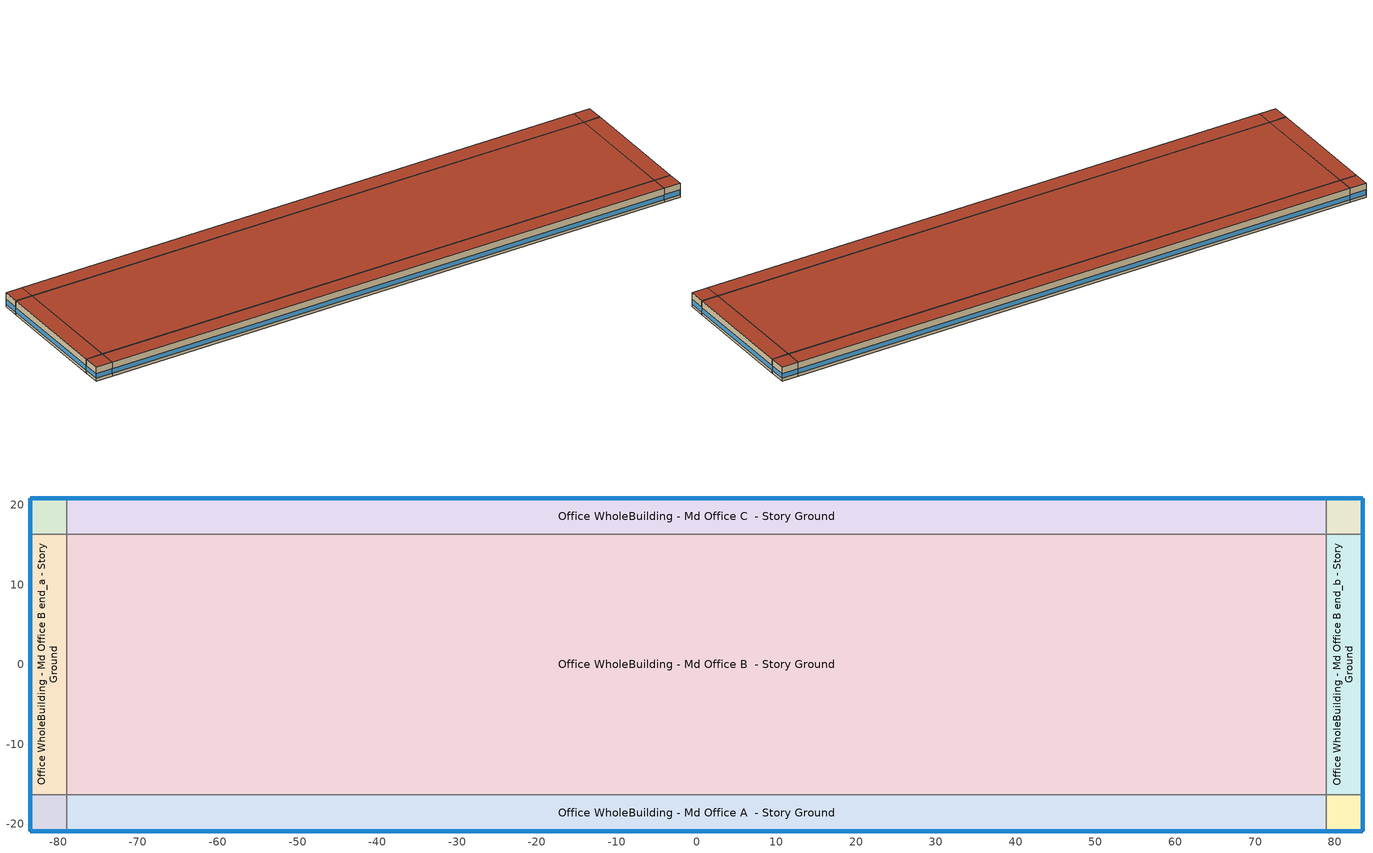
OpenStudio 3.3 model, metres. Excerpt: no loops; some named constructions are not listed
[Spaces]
Office WholeBuilding - Md Office A end_a - Story Ground
 floor ground (Typical Insulated Carpeted 6in Slab Floor): -83.47,-20.87 -83.47,-16.3 -78.9,-16.3 -78.9,-20.87 z0
 wall outside (Typical Insulated Exterior Mass Wall R-8.13 1): -83.47,-16.3 -83.47,-20.87 -78.9,-20.87 z0:3.96
 wall to Office WholeBuilding - Md Office B end_a - Story Ground: -78.9,-16.3 -83.47,-16.3 z0:3.96
 wall to Office WholeBuilding - Md Office A  - Story Ground: -78.9,-20.87 -78.9,-16.3 z0:3.96
 window (U 0.62 SHGC 0.25 Dbl Ref-C-H Clr 6mm/6mm Air): -83.47,-16.32 -83.47,-20.84 / -83.45,-20.87 -78.93,-20.87 z0.76:2.08
 roof outside (Typical IEAD Roof - Highly Reflective R-20.83 1): -78.9,-20.87 -78.9,-16.3 -83.47,-16.3 -83.47,-20.87 z3.96
Office WholeBuilding - Md Office B end_a - Story Ground
 floor ground (Typical Insulated Carpeted 6in Slab Floor): -83.47,-16.3 -83.47,16.3 -78.9,16.3 -78.9,-16.3 z0
 wall outside (Typical Insulated Exterior Mass Wall R-8.13 1): -83.47,16.3 -83.47,-16.3 z0:3.96
 wall to Office WholeBuilding - Md Office C end_a - Story Ground: -78.9,16.3 -83.47,16.3 z0:3.96
 wall to Office WholeBuilding - Md Office B  - Story Ground: -78.9,-16.3 -78.9,16.3 z0:3.96
 window (U 0.62 SHGC 0.25 Dbl Ref-C-H Clr 6mm/6mm Air): -83.47,16.27 -83.47,-16.27 z0.76:2.07
 roof outside (Typical IEAD Roof - Highly Reflective R-20.83 1): -78.9,-16.3 -78.9,16.3 -83.47,16.3 -83.47,-16.3 z3.96
Office WholeBuilding - Md Office C end_a - Story Ground
 floor ground (Typical Insulated Carpeted 6in Slab Floor): -83.47,16.3 -83.47,20.87 -78.9,20.87 -78.9,16.3 z0
 wall outside (Typical Insulated Exterior Mass Wall R-8.13 1): -78.9,20.87 -83.47,20.87 -83.47,16.3 z0:3.96
 wall to Office WholeBuilding - Md Office C  - Story Ground: -78.9,16.3 -78.9,20.87 z0:3.96
 window (U 0.62 SHGC 0.25 Dbl Ref-C-H Clr 6mm/6mm Air): -83.47,20.84 -83.47,16.32 / -78.93,20.87 -83.45,20.87 z0.76:2.08
 roof outside (Typical IEAD Roof - Highly Reflective R-20.83 1): -78.9,16.3 -78.9,20.87 -83.47,20.87 -83.47,16.3 z3.96
Office WholeBuilding - Md Office A  - Story Ground
 floor ground (Typical Insulated Carpeted 6in Slab Floor): -78.9,-20.87 -78.9,-16.3 78.9,-16.3 78.9,-20.87 z0
 wall outside (Typical Insulated Exterior Mass Wall R-8.13 1): -78.9,-20.87 78.9,-20.87 z0:3.96
 wall to Office WholeBuilding - Md Office B  - Story Ground: 78.9,-16.3 -78.9,-16.3 z0:3.96
 wall to Office WholeBuilding - Md Office A end_b - Story Ground: 78.9,-20.87 78.9,-16.3 z0:3.96
 window (U 0.62 SHGC 0.25 Dbl Ref-C-H Clr 6mm/6mm Air): -78.88,-20.87 78.88,-20.87 z0.76:2.07
 roof outside (Typical IEAD Roof - Highly Reflective R-20.83 1): 78.9,-20.87 78.9,-16.3 -78.9,-16.3 -78.9,-20.87 z3.96
Office WholeBuilding - Md Office B  - Story Ground
 floor ground (Typical Insulated Carpeted 6in Slab Floor): -78.9,-16.3 -78.9,16.3 78.9,16.3 78.9,-16.3 z0
 wall to Office WholeBuilding - Md Office C  - Story Ground: 78.9,16.3 -78.9,16.3 z0:3.96
 wall to Office WholeBuilding - Md Office B end_b - Story Ground: 78.9,-16.3 78.9,16.3 z0:3.96
 roof outside (Typical IEAD Roof - Highly Reflective R-20.83 1): 78.9,-16.3 78.9,16.3 -78.9,16.3 -78.9,-16.3 z3.96
Office WholeBuilding - Md Office C  - Story Ground
 floor ground (Typical Insulated Carpeted 6in Slab Floor): -78.9,16.3 -78.9,20.87 78.9,20.87 78.9,16.3 z0
 wall outside (Typical Insulated Exterior Mass Wall R-8.13 1): 78.9,20.87 -78.9,20.87 z0:3.96
 wall to Office WholeBuilding - Md Office C end_b - Story Ground: 78.9,16.3 78.9,20.87 z0:3.96
 window (U 0.62 SHGC 0.25 Dbl Ref-C-H Clr 6mm/6mm Air): 78.88,20.87 -78.88,20.87 z0.76:2.07
 roof outside (Typical IEAD Roof - Highly Reflective R-20.83 1): 78.9,16.3 78.9,20.87 -78.9,20.87 -78.9,16.3 z3.96
Office WholeBuilding - Md Office A end_b - Story Ground
 floor ground (Typical Insulated Carpeted 6in Slab Floor): 78.9,-20.87 78.9,-16.3 83.47,-16.3 83.47,-20.87 z0
 wall outside (Typical Insulated Exterior Mass Wall R-8.13 1): 78.9,-20.87 83.47,-20.87 83.47,-16.3 z0:3.96
 wall to Office WholeBuilding - Md Office B end_b - Story Ground: 83.47,-16.3 78.9,-16.3 z0:3.96
 window (U 0.62 SHGC 0.25 Dbl Ref-C-H Clr 6mm/6mm Air): 83.47,-20.84 83.47,-16.32 / 78.93,-20.87 83.45,-20.87 z0.76:2.08
 roof outside (Typical IEAD Roof - Highly Reflective R-20.83 1): 83.47,-20.87 83.47,-16.3 78.9,-16.3 78.9,-20.87 z3.96
Office WholeBuilding - Md Office B end_b - Story Ground
 floor ground (Typical Insulated Carpeted 6in Slab Floor): 78.9,-16.3 78.9,16.3 83.47,16.3 83.47,-16.3 z0
 wall outside (Typical Insulated Exterior Mass Wall R-8.13 1): 83.47,-16.3 83.47,16.3 z0:3.96
 wall to Office WholeBuilding - Md Office C end_b - Story Ground: 83.47,16.3 78.9,16.3 z0:3.96
 window (U 0.62 SHGC 0.25 Dbl Ref-C-H Clr 6mm/6mm Air): 83.47,-16.27 83.47,16.27 z0.76:2.07
 roof outside (Typical IEAD Roof - Highly Reflective R-20.83 1): 83.47,-16.3 83.47,16.3 78.9,16.3 78.9,-16.3 z3.96
Office WholeBuilding - Md Office C end_b - Story Ground
 floor ground (Typical Insulated Carpeted 6in Slab Floor): 78.9,16.3 78.9,20.87 83.47,20.87 83.47,16.3 z0
 wall outside (Typical Insulated Exterior Mass Wall R-8.13 1): 83.47,16.3 83.47,20.87 78.9,20.87 z0:3.96
 window (U 0.62 SHGC 0.25 Dbl Ref-C-H Clr 6mm/6mm Air): 83.45,20.87 78.93,20.87 / 83.47,16.32 83.47,20.84 z0.76:2.08
 roof outside (Typical IEAD Roof - Highly Reflective R-20.83 1): 83.47,16.3 83.47,20.87 78.9,20.87 78.9,16.3 z3.96
[SizingPeriod:DesignDay] Daily Dry-Bulb Temperature Range {deltaC}=10.5; Barometric Pressure {Pa}=98934; Wind Speed {m/s}=5.2; Wind Direction {deg}=230; Sky Clearness=0; Rain Indicator=No; Snow Indicator=No; Day of Month=21; Month=7; Day Type=SummerDesignDay; Daylight Saving Time Indicator=No; Dry-Bulb Temperature Range Modifier Type=DefaultMultipliers; Solar Model Indicator=ASHRAETau; ASHRAE Clear Sky Optical Depth for Beam Irradiance=0.455; ASHRAE Clear Sky Optical Depth for Diffuse Irradiance=2.05
Name | Maximum Dry-Bulb Temperature {C} | Humidity Condition Type | Wetbulb or DewPoint at Maximum Dry-Bulb {C} | Enthalpy at Maximum Dry-Bulb {J/kg}
Chicago Ohare Intl Ap Ann Clg .4% Condns WB=>MDB | 31.2 | Wetbulb | 25.5
Chicago Ohare Intl Ap Ann Clg .4% Condns DP=>MDB | 28.9 | Dewpoint | 23.8
Chicago Ohare Intl Ap Ann Clg .4% Condns Enth=>MDB | 31.4 | Enthalpy |  | 79200
[Coil:Cooling:DX:VariableSpeed:SpeedData] Reference Unit Gross Rated Sensible Heat Ratio=0.70984
Name | Reference Unit Gross Rated Total Cooling Capacity {W} | Reference Unit Gross Rated Cooling COP {W/W} | Reference Unit Rated Air Flow Rate {m3/s} | Total Cooling Capacity Function of Temperature Curve | Total Cooling Capacity Function of Air Flow Fraction Curve | Energy Input Ratio Function of Temperature Curve | Energy Input Ratio Function of Air Flow Fraction Curve
Coil Cooling DX Variable Speed Speed Data 24 | 36053.02 | 3.8359 | 1.651816 | Zone Office WholeBuilding - Md Office B end_b - Story Ground PSZ-AC CoolingCoil_CapFT | Zone Office WholeBuilding - Md Office B end_b - Story Ground PSZ-AC CoolingCoil_CapFF | Zone Office WholeBuilding - Md Office B end_b - Story Ground PSZ-AC CoolingCoil_EIRFT_2 | Zone Office WholeBuilding - Md Office B end_b - Story Ground PSZ-AC CoolingCoil_CapEIRFF
Coil Cooling DX Variable Speed Speed Data 25 | 9013.255 | 7.997641 | 0.412954 | Zone Office WholeBuilding - Md Office C  - Story Ground PSZ-AC CoolingCoil_CapFT | Zone Office WholeBuilding - Md Office C  - Story Ground PSZ-AC CoolingCoil_CapFF | Zone Office WholeBuilding - Md Office C  - Story Ground PSZ-AC CoolingCoil_EIRFT_2 | Zone Office WholeBuilding - Md Office C  - Story Ground PSZ-AC CoolingCoil_CapEIRFF
Coil Cooling DX Variable Speed Speed Data 26 | 18026.51 | 8.276744 | 0.825908 | Zone Office WholeBuilding - Md Office C  - Story Ground PSZ-AC CoolingCoil_CapFT | Zone Office WholeBuilding - Md Office C  - Story Ground PSZ-AC CoolingCoil_CapFF | Zone Office WholeBuilding - Md Office C  - Story Ground PSZ-AC CoolingCoil_EIRFT_2 | Zone Office WholeBuilding - Md Office C  - Story Ground PSZ-AC CoolingCoil_CapEIRFF
Coil Cooling DX Variable Speed Speed Data 27 | 27039.77 | 4.368646 | 1.238862 | Zone Office WholeBuilding - Md Office C  - Story Ground PSZ-AC CoolingCoil_CapFT | Zone Office WholeBuilding - Md Office C  - Story Ground PSZ-AC CoolingCoil_CapFF | Zone Office WholeBuilding - Md Office C  - Story Ground PSZ-AC CoolingCoil_EIRFT_2 | Zone Office WholeBuilding - Md Office C  - Story Ground PSZ-AC CoolingCoil_CapEIRFF
Coil Cooling DX Variable Speed Speed Data 28 | 36053.02 | 3.8359 | 1.651816 | Zone Office WholeBuilding - Md Office C  - Story Ground PSZ-AC CoolingCoil_CapFT | Zone Office WholeBuilding - Md Office C  - Story Ground PSZ-AC CoolingCoil_CapFF | Zone Office WholeBuilding - Md Office C  - Story Ground PSZ-AC CoolingCoil_EIRFT_2 | Zone Office WholeBuilding - Md Office C  - Story Ground PSZ-AC CoolingCoil_CapEIRFF
Coil Cooling DX Variable Speed Speed Data 29 | 9013.255 | 7.997641 | 0.412954 | Zone Office WholeBuilding - Md Office C end_a - Story Ground PSZ-AC CoolingCoil_CapFT | Zone Office WholeBuilding - Md Office C end_a - Story Ground PSZ-AC CoolingCoil_CapFF | Zone Office WholeBuilding - Md Office C end_a - Story Ground PSZ-AC CoolingCoil_EIRFT_2 | Zone Office WholeBuilding - Md Office C end_a - Story Ground PSZ-AC CoolingCoil_CapEIRFF
Coil Cooling DX Variable Speed Speed Data 30 | 18026.51 | 8.276744 | 0.825908 | Zone Office WholeBuilding - Md Office C end_a - Story Ground PSZ-AC CoolingCoil_CapFT | Zone Office WholeBuilding - Md Office C end_a - Story Ground PSZ-AC CoolingCoil_CapFF | Zone Office WholeBuilding - Md Office C end_a - Story Ground PSZ-AC CoolingCoil_EIRFT_2 | Zone Office WholeBuilding - Md Office C end_a - Story Ground PSZ-AC CoolingCoil_CapEIRFF
Coil Cooling DX Variable Speed Speed Data 31 | 27039.77 | 4.368646 | 1.238862 | Zone Office WholeBuilding - Md Office C end_a - Story Ground PSZ-AC CoolingCoil_CapFT | Zone Office WholeBuilding - Md Office C end_a - Story Ground PSZ-AC CoolingCoil_CapFF | Zone Office WholeBuilding - Md Office C end_a - Story Ground PSZ-AC CoolingCoil_EIRFT_2 | Zone Office WholeBuilding - Md Office C end_a - Story Ground PSZ-AC CoolingCoil_CapEIRFF
Coil Cooling DX Variable Speed Speed Data 32 | 36053.02 | 3.8359 | 1.651816 | Zone Office WholeBuilding - Md Office C end_a - Story Ground PSZ-AC CoolingCoil_CapFT | Zone Office WholeBuilding - Md Office C end_a - Story Ground PSZ-AC CoolingCoil_CapFF | Zone Office WholeBuilding - Md Office C end_a - Story Ground PSZ-AC CoolingCoil_EIRFT_2 | Zone Office WholeBuilding - Md Office C end_a - Story Ground PSZ-AC CoolingCoil_CapEIRFF
Coil Cooling DX Variable Speed Speed Data 33 | 9013.255 | 7.997641 | 0.412954 | Zone Office WholeBuilding - Md Office C end_b - Story Ground PSZ-AC CoolingCoil_CapFT | Zone Office WholeBuilding - Md Office C end_b - Story Ground PSZ-AC CoolingCoil_CapFF | Zone Office WholeBuilding - Md Office C end_b - Story Ground PSZ-AC CoolingCoil_EIRFT_2 | Zone Office WholeBuilding - Md Office C end_b - Story Ground PSZ-AC CoolingCoil_CapEIRFF
Coil Cooling DX Variable Speed Speed Data 34 | 18026.51 | 8.276744 | 0.825908 | Zone Office WholeBuilding - Md Office C end_b - Story Ground PSZ-AC CoolingCoil_CapFT | Zone Office WholeBuilding - Md Office C end_b - Story Ground PSZ-AC CoolingCoil_CapFF | Zone Office WholeBuilding - Md Office C end_b - Story Ground PSZ-AC CoolingCoil_EIRFT_2 | Zone Office WholeBuilding - Md Office C end_b - Story Ground PSZ-AC CoolingCoil_CapEIRFF
Coil Cooling DX Variable Speed Speed Data 35 | 27039.77 | 4.368646 | 1.238862 | Zone Office WholeBuilding - Md Office C end_b - Story Ground PSZ-AC CoolingCoil_CapFT | Zone Office WholeBuilding - Md Office C end_b - Story Ground PSZ-AC CoolingCoil_CapFF | Zone Office WholeBuilding - Md Office C end_b - Story Ground PSZ-AC CoolingCoil_EIRFT_2 | Zone Office WholeBuilding - Md Office C end_b - Story Ground PSZ-AC CoolingCoil_CapEIRFF
Coil Cooling DX Variable Speed Speed Data 36 | 36053.02 | 3.8359 | 1.651816 | Zone Office WholeBuilding - Md Office C end_b - Story Ground PSZ-AC CoolingCoil_CapFT | Zone Office WholeBuilding - Md Office C end_b - Story Ground PSZ-AC CoolingCoil_CapFF | Zone Office WholeBuilding - Md Office C end_b - Story Ground PSZ-AC CoolingCoil_EIRFT_2 | Zone Office WholeBuilding - Md Office C end_b - Story Ground PSZ-AC CoolingCoil_CapEIRFF
[Schedule:Day]
Clothing Schedule Summer Clothes: 24, 0, 0.5
OfficeMedium BLDG_OCC_SCH Sat Day: Yes, 5, 0, 0, 5, 10, 0.00833333, 5, 20, 0.0166667, 5, 30, 0.025, 5, 40, 0.0333333, 5, 50, 0.0416667, 6, 0, 0.05, 6, 10, 0.0583333, 6, 20, 0.0666667, 6, 30, 0.075, 6, 40, 0.0833333, 6, 50, 0.0916667, 7, 0, 0.1, 7, 10, 0.116667, 7, 20, 0.133333, 7, 30, 0.15, 7, 40, 0.166667, 7, 50, 0.183333, 8, 0, 0.2, 8, 10, 0.216667, 8, 20, 0.233333, 8, 30, 0.25, 8, 39, 0.266667, 8, 49, 0.283333, 8, 59, 0.3, 9, 0, 0.3, 10, 0, 0.3, 10, 9, 0.291667, 10, 19, 0.283333, 10, 29, 0.275, 10, 39, 0.266667, 10, 49, 0.258333, 10, 59, 0.25, 11, 9, 0.241667, 11, 19, 0.233333, 11, 29, 0.225, 11, 39, 0.216667, 11, 49, 0.208333, 11, 59, 0.2, 12, 9, 0.191667, 12, 19, 0.183333, 12, 29, 0.175, 12, 39, 0.166667, 12, 49, 0.158333, 12, 59, 0.15, 13, 9, 0.141667, 13, 19, 0.133333, 13, 29, 0.125, 13, 39, 0.116667, 13, 49, 0.108333, 13, 59, 0.1, 14, 0, 0.1, 16, 0, 0.1, 16, 10, 0.0958333, 16, 20, 0.0916667, 16, 30, 0.0875, 16, 40, 0.0833333, 16, 50, 0.0791667, 17, 0, 0.075, 17, 10, 0.0708333, 17, 20, 0.0666667, 17, 30, 0.0625, 17, 40, 0.0583333, 17, 50, 0.0541667, 18, 0, 0.05, 18, 10, 0.0458333, 18, 20, 0.0416667, 18, 30, 0.0375, 18, 40, 0.0333333, 18, 50, 0.0291667, 19, 0, 0.025, 19, 10, 0.0208333, 19, 20, 0.0166667, 19, 30, 0.0125, 19, 40, 0.00833333, 19, 50, 0.00416667, 20, 0, 0, 24, 0, 0
OfficeMedium BLDG_OCC_SCH Wkdy Day: Yes, 0, 5, 0.0238095, 0, 15, 0.0214286, 0, 25, 0.0190476, 0, 35, 0.0166667, 0, 45, 0.0142857, 0, 55, 0.0119048, 1, 5, 0.00952381, 1, 15, 0.00714286, 1, 25, 0.0047619, 1, 35, 0.00238095, 1, 45, 0, 6, 15, 0, 6, 25, 0.0166667, 6, 35, 0.0333333, 6, 45, 0.05, 6, 55, 0.0666667, 7, 5, 0.0833333, 7, 15, 0.1, 7, 25, 0.116667, 7, 35, 0.133333, 7, 45, 0.15, 7, 55, 0.166667, 8, 5, 0.183333, 8, 15, 0.2, 8, 24, 0.325, 8, 34, 0.45, 8, 44, 0.575, 8, 54, 0.7, 9, 4, 0.825, 9, 14, 0.95, 9, 15, 0.95, 11, 30, 0.95, 11, 39, 0.875, 11, 49, 0.8, 11, 59, 0.725, 12, 9, 0.65, 12, 19, 0.575, 12, 29, 0.5, 12, 30, 0.5, 12, 39, 0.575, 12, 49, 0.65, 12, 59, 0.725, 13, 9, 0.8, 13, 19, 0.875, 13, 29, 0.95, 13, 30, 0.95, 15, 45, 0.95, 15, 54, 0.841667, 16, 4, 0.733333, 16, 15, 0.625, 16, 25, 0.516667, 16, 35, 0.408333, 16, 45, 0.3, 16, 55, 0.266667, 17, 5, 0.233333, 17, 15, 0.2, 17, 25, 0.166667, 17, 35, 0.133333, 17, 45, 0.1, 20, 15, 0.1, 20, 25, 0.0958333, 20, 35, 0.0916667, 20, 45, 0.0875, 20, 55, 0.0833333, 21, 5, 0.0791667, 21, 15, 0.075, 21, 25, 0.0708333, 21, 35, 0.0666667, 21, 45, 0.0625, 21, 55, 0.0583333, 22, 5, 0.0541667, 22, 15, 0.05, 22, 25, 0.047619, 22, 35, 0.0452381, 22, 45, 0.0428571, 22, 55, 0.0404762, 23, 5, 0.0380952, 23, 15, 0.0357143, 23, 25, 0.0333333, 23, 35, 0.0309524, 23, 45, 0.0285714, 23, 55, 0.0261905, 24, 0, 0.0238095
Office BLDG_LIGHT_EndUseData Sat Day: Yes, 9, 10, 0, 9, 19, 0.0656143, 9, 20, 0.0500241, 9, 30, 0.0682046, 9, 39, 0.0717885, 9, 49, 0.0753725, 9, 59, 0.0789565, 10, 9, 0.0825405, 10, 19, 0.0861245, 10, 29, 0.0897084, 10, 30, 0.0897084, 10, 39, 0.0495003, 10, 49, 0.0494349, 10, 59, 0.0493694, 11, 9, 0.0493039, 11, 19, 0.0492385, 11, 29, 0.049173, 11, 39, 0.0491075, 11, 49, 0.049042, 11, 59, 0.0489766, 12, 9, 0.0489111, 12, 19, 0.0488456, 12, 29, 0.0487802, 12, 30, 0.0897084, 12, 39, 0.0487147, 12, 49, 0.0486492, 12, 59, 0.0485837, 13, 9, 0.0485183, 13, 19, 0.0484528, 13, 29, 0.0483873, 13, 30, 0.0844805, 13, 39, 0.0483219, 13, 49, 0.0482564, 13, 59, 0.0481909, 14, 9, 0.0481255, 14, 19, 0.04806, 14, 29, 0.0479945, 14, 30, 0.0704679, 14, 39, 0.047929, 14, 49, 0.0478636, 14, 59, 0.0477981, 15, 9, 0.0477326, 15, 19, 0.0476672, 15, 29, 0.0476017, 15, 30, 0.0680305, 15, 39, 0.0475362, 15, 49, 0.0474707, 15, 59, 0.0474053, 16, 9, 0.0473398, 16, 19, 0.0472743, 16, 29, 0.0472089, 16, 30, 0.0678999, 16, 39, 0.0471434, 16, 40, 0.0672118, 16, 49, 0.0470779, 16, 50, 0.0665236, 16, 59, 0.0470124, 17, 0, 0.0658355, 17, 9, 0.046947, 17, 10, 0.0651473, 17, 19, 0.0468815, 17, 20, 0.0644592, 17, 29, 0.046816, 17, 30, 0.063771, 17, 39, 0.0467506, 17, 40, 0.0639224, 17, 49, 0.0466851, 17, 50, 0.0640737, 17, 59, 0.0466196, 18, 0, 0.064225, 18, 9, 0.0465542, 18, 10, 0.0643763, 18, 19, 0.0464887, 18, 20, 0.0645277, 18, 29, 0.0464232, 18, 30, 0.064679, 18, 39, 0.0463577, 18, 40, 0.0645418, 18, 49, 0.0462923, 18, 50, 0.0644046, 18, 59, 0.0462268, 19, 0, 0.0642674, 19, 9, 0.0461613, 19, 10, 0.0641302, 19, 19, 0.0460959, 19, 20, 0.063993, 19, 30, 0.0638558, 19, 40, 0.0638407, 19, 50, 0.0638256, 20, 0, 0.0638105, 20, 10, 0.0637954, 20, 20, 0.0637803, 20, 30, 0.0456376, 20, 40, 0.0455721, 20, 50, 0.0455066, 21, 0, 0.0454411, 21, 10, 0.0453757, 21, 20, 0.0453102, 21, 30, 0.0452447, 21, 40, 0.0451793, 21, 50, 0.0451138, 22, 0, 0.0450483, 22, 10, 0.0449829, 22, 20, 0.0449174, 22, 30, 0.0448519, 22, 40, 0.0447864, 22, 50, 0.044721, 23, 0, 0.0446555, 23, 10, 0.04459, 23, 20, 0.0445246, 23, 30, 0.0444591, 23, 40, 0.0443936, 23, 50, 0.0443281, 24, 0, 0.0442627
Office BLDG_LIGHT_EndUseData Sun Day: Yes, 8, 30, 0, 8, 39, 0.0423991, 8, 49, 0.0425191, 8, 59, 0.0426392, 9, 9, 0.0427592, 9, 19, 0.0428792, 9, 30, 0.0429993, 9, 39, 0.0434572, 9, 49, 0.0439151, 9, 59, 0.044373, 10, 9, 0.0448309, 10, 19, 0.0452888, 10, 30, 0.0457468, 10, 39, 0.0487933, 10, 49, 0.0518399, 10, 59, 0.0548864, 11, 9, 0.057933, 11, 19, 0.0609796, 11, 29, 0.0640261, 11, 30, 0.0640261, 11, 39, 0.0639004, 11, 49, 0.0637747, 11, 59, 0.063649, 12, 9, 0.0635233, 12, 19, 0.0633976, 12, 30, 0.0632719, 12, 39, 0.0632743, 12, 49, 0.0632767, 12, 59, 0.063279, 13, 9, 0.0632814, 13, 19, 0.0632838, 13, 30, 0.0632862, 13, 39, 0.0633949, 13, 49, 0.0635037, 13, 59, 0.0636125, 14, 9, 0.0637212, 14, 19, 0.06383, 14, 30, 0.0639388, 14, 39, 0.0635075, 14, 49, 0.0630763, 14, 59, 0.062645, 15, 9, 0.0622138, 15, 19, 0.0617826, 15, 30, 0.0613513, 15, 39, 0.0617463, 15, 49, 0.0621414, 15, 59, 0.0625364, 16, 9, 0.0629314, 16, 19, 0.0633264, 16, 30, 0.0637214, 16, 40, 0.0618824, 16, 50, 0.0600434, 17, 0, 0.0582044, 17, 10, 0.0563654, 17, 20, 0.0545263, 17, 30, 0.0526873, 17, 40, 0.0534511, 17, 50, 0.0542149, 18, 0, 0.0549787, 18, 10, 0.0557425, 18, 20, 0.0565063, 18, 30, 0.0572701, 18, 40, 0.0582832, 18, 50, 0.0592963, 19, 0, 0.0603094, 19, 10, 0.0613225, 19, 20, 0.0623356, 19, 30, 0.0633487, 19, 40, 0.0634071, 19, 50, 0.0634654, 20, 0, 0.0635237, 20, 10, 0.063582, 20, 20, 0.0636404, 20, 30, 0.0636987, 20, 40, 0.0637224, 20, 50, 0.063746, 21, 0, 0.0637697, 21, 10, 0.0637934, 21, 20, 0.063817, 21, 30, 0.0638407, 21, 40, 0.063842, 21, 50, 0.0638432, 22, 0, 0.0638445, 22, 10, 0.0638457, 22, 20, 0.063847, 22, 30, 0.0638483, 22, 40, 0.0606491, 22, 50, 0.0574499, 23, 0, 0.0542507, 23, 10, 0.0510515, 23, 20, 0.0478523, 23, 30, 0.0446531, 24, 0, 0
Office BLDG_EQUIP_EndUseData Sat Day: Yes, 9, 5, 0, 9, 9, 0.465867, 9, 10, 0.601845, 9, 19, 0.458783, 9, 20, 0.601886, 9, 30, 0.4517, 9, 39, 0.449933, 9, 49, 0.448167, 9, 59, 0.4464, 10, 9, 0.444633, 10, 19, 0.442867, 10, 30, 0.4411, 10, 39, 0.602212, 10, 49, 0.602253, 10, 59, 0.602294, 11, 9, 0.602335, 11, 19, 0.602376, 11, 29, 0.602416, 11, 30, 0.4497, 11, 39, 0.602457, 11, 49, 0.602498, 11, 59, 0.602539, 12, 9, 0.60258, 12, 19, 0.60262, 12, 29, 0.602661, 12, 30, 0.4629, 12, 39, 0.602702, 12, 49, 0.602743, 12, 59, 0.602784, 13, 9, 0.602824, 13, 19, 0.602865, 13, 29, 0.602906, 13, 30, 0.4735, 13, 39, 0.602947, 13, 49, 0.602988, 13, 59, 0.603029, 14, 9, 0.603069, 14, 19, 0.60311, 14, 29, 0.603151, 14, 30, 0.4944, 14, 39, 0.603192, 14, 49, 0.603233, 14, 59, 0.603273, 15, 9, 0.603314, 15, 19, 0.603355, 15, 29, 0.603396, 15, 30, 0.4948, 15, 39, 0.603437, 15, 49, 0.603478, 15, 59, 0.603518, 16, 9, 0.603559, 16, 19, 0.6036, 16, 29, 0.603641, 16, 30, 0.4918, 24, 0, 0
Office BLDG_EQUIP_EndUseData Sun Day: Yes, 24, 0, 0.5757
OfficeMedium INFIL_SCH_PNNL SmrDsn|Wkdy Day: 6, 0, 1, 22, 0, 0.25, 24, 0, 1
OfficeMedium INFIL_SCH_PNNL WntrDsn|Sat Day: 6, 0, 1, 18, 0, 0.25, 24, 0, 1
Office HtgSetp_Enduse Sat Day: Yes, 0, 10, 17.4993, 0, 20, 17.4986, 0, 30, 17.4, 0, 40, 17.4973, 0, 49, 17.4966, 0, 59, 17.4959, 1, 9, 17.4952, 1, 19, 17.4946, 1, 30, 17.4939, 1, 40, 17.4932, 1, 50, 17.4925, 2, 0, 17.4918, 2, 9, 17.4912, 2, 19, 17.4905, 2, 29, 17.4898, 2, 39, 17.4891, 2, 49, 17.4884, 2, 59, 17.4878, 3, 9, 17.4871, 3, 19, 17.4864, 3, 29, 17.4857, 3, 30, 17.4, 3, 39, 17.485, 3, 49, 17.4844, 3, 59, 17.4837, 4, 9, 17.483, 4, 19, 17.4823, 4, 29, 17.4816, 4, 30, 17.6, 4, 39, 17.481, 4, 40, 17.65, 4, 49, 17.4803, 4, 50, 17.7, 5, 0, 17.4796, 5, 10, 17.4789, 5, 20, 17.4782, 5, 30, 17.4776, 5, 40, 17.4769, 5, 50, 17.4762, 6, 0, 17.4755, 6, 10, 17.4748, 6, 20, 17.4741, 6, 30, 17.4735, 6, 40, 17.4728, 6, 50, 17.4721, 7, 0, 17.4714, 7, 10, 17.4707, 7, 20, 17.4701, 7, 30, 17.4694, 7, 40, 17.4687, 7, 50, 17.468, 8, 0, 17.4673, 8, 9, 18.8333, 8, 10, 17.4667, 8, 19, 18.8667, 8, 20, 17.466, 8, 29, 18.9, 8, 30, 17.4653, 8, 39, 18.9167, 8, 40, 17.4646, 8, 49, 18.9333, 8, 50, 17.4639, 8, 59, 18.95, 9, 0, 17.4633, 9, 9, 18.9667, 9, 10, 17.4626, 9, 19, 18.9833, 9, 20, 17.4619, 9, 29, 19, 9, 30, 19, 9, 39, 17.4605, 9, 49, 17.4599, 9, 59, 17.4592, 10, 9, 17.4585, 10, 19, 17.4578, 10, 29, 17.4571, 10, 39, 17.4565, 10, 49, 17.4558, 10, 59, 17.4551, 11, 9, 17.4544, 11, 19, 17.4537, 11, 29, 17.4531, 11, 39, 17.4524, 11, 49, 17.4517, 11, 59, 17.451, 12, 9, 17.4503, 12, 19, 17.4497, 12, 29, 17.449, 12, 39, 17.4483, 12, 49, 17.4476, 12, 59, 17.4469, 13, 0, 19, 13, 9, 17.4463, 13, 19, 17.4456, 13, 29, 17.4449, 13, 39, 17.4442, 13, 49, 17.4435, 13, 59, 17.4429, 14, 9, 17.4422, 14, 19, 17.4415, 14, 29, 17.4408, 14, 39, 17.4401, 14, 49, 17.4395, 14, 59, 17.4388, 15, 0, 18.9, 15, 9, 17.4381, 15, 19, 17.4374, 15, 29, 17.4367, 15, 30, 18.9, 15, 39, 17.4361, 15, 49, 17.4354, 15, 59, 17.4347, 16, 9, 17.434, 16, 19, 17.4333, 16, 29, 17.4327, 16, 30, 18.8, 16, 39, 17.432, 16, 40, 18.7833, 16, 49, 17.4313, 16, 50, 18.7667, 16, 59, 17.4306, 17, 0, 18.75, 17, 9, 17.4299, 17, 10, 18.7333, 17, 19, 17.4293, 17, 20, 18.7167, 17, 29, 17.4286, 17, 30, 18.7, 17, 39, 17.4279, 17, 40, 18.6833, 17, 49, 17.4272, 17, 50, 18.6667, 17, 59, 17.4265, 18, 0, 18.65, 18, 9, 17.4259, 18, 10, 18.6333, 18, 19, 17.4252, 18, 20, 18.6167, 18, 29, 17.4245, 18, 30, 18.6, 18, 39, 17.4238, 18, 40, 18.55, 18, 49, 17.4231, 18, 50, 18.5, 18, 59, 17.4224, 19, 0, 18.45, 19, 9, 17.4218, 19, 10, 18.4, 19, 19, 17.4211, 19, 20, 18.35, 19, 30, 18.3, 19, 40, 18.2333, 19, 50, 18.1667, 20, 0, 18.1, 20, 10, 18.0333, 20, 20, 17.9667, 20, 30, 17.4163, 20, 40, 17.4156, 20, 50, 17.415, 21, 0, 17.4143, 21, 10, 17.4136, 21, 20, 17.4129, 21, 30, 17.4122, 21, 40, 17.4116, 21, 50, 17.4109, 22, 0, 17.4102, 22, 10, 17.4095, 22, 20, 17.4088, 22, 30, 17.4082, 22, 40, 17.4075, 22, 50, 17.4068, 23, 0, 17.4061, 23, 10, 17.4054, 23, 20, 17.4048, 23, 30, 17.4041, 23, 40, 17.4034, 23, 50, 17.4027, 24, 0, 17.402
Office HtgSetp_Enduse Sun Day: Yes, 0, 10, 17.5333, 0, 20, 17.4667, 0, 30, 17.4, 3, 30, 17.4, 3, 39, 17.4667, 3, 49, 17.5333, 3, 59, 17.6, 4, 9, 17.6667, 4, 19, 17.7333, 4, 30, 17.8, 4, 40, 17.85, 4, 50, 17.9, 5, 0, 17.95, 5, 10, 18, 5, 20, 18.05, 5, 30, 18.1, 5, 40, 18.1167, 5, 50, 18.1333, 6, 0, 18.15, 6, 10, 18.1667, 6, 20, 18.1833, 6, 30, 18.2, 6, 40, 18.2333, 6, 50, 18.2667, 7, 0, 18.3, 7, 10, 18.3333, 7, 20, 18.3667, 7, 30, 18.4, 8, 30, 18.4, 8, 39, 18.4333, 8, 49, 18.4667, 8, 59, 18.5, 9, 9, 18.5333, 9, 19, 18.5667, 9, 29, 18.6, 9, 30, 18.6, 9, 39, 18.6167, 9, 49, 18.6333, 9, 59, 18.65, 10, 9, 18.6667, 10, 19, 18.6833, 10, 29, 18.7, 10, 30, 18.7, 14, 30, 18.7, 14, 39, 18.65, 14, 49, 18.6, 14, 59, 18.55, 15, 9, 18.5, 15, 19, 18.45, 15, 29, 18.4, 15, 30, 18.4, 15, 39, 18.3833, 15, 49, 18.3667, 15, 59, 18.35, 16, 9, 18.3333, 16, 19, 18.3167, 16, 30, 18.3, 16, 40, 18.2667, 16, 50, 18.2333, 17, 0, 18.2, 17, 10, 18.1667, 17, 20, 18.1333, 17, 30, 18.1, 17, 40, 18.0333, 17, 50, 17.9667, 18, 0, 17.9, 18, 10, 17.8333, 18, 20, 17.7667, 18, 30, 17.7, 20, 30, 17.7, 20, 40, 17.6833, 20, 50, 17.6667, 21, 0, 17.65, 21, 10, 17.6333, 21, 20, 17.6167, 21, 30, 17.6, 21, 40, 17.6167, 21, 50, 17.6333, 22, 0, 17.65, 22, 10, 17.6667, 22, 20, 17.6833, 22, 30, 17.7, 22, 40, 17.7167, 22, 50, 17.7333, 23, 0, 17.75, 23, 10, 17.7667, 23, 20, 17.7833, 23, 30, 17.8, 23, 40, 17.7333, 23, 50, 17.6667, 24, 0, 17.6
Office ClgSetp_Enduse Sat Day: Yes, 3, 30, 25.3, 3, 39, 25.2667, 3, 49, 25.2333, 3, 59, 25.2, 4, 9, 25.1667, 4, 19, 25.1333, 4, 30, 25.1, 4, 40, 25.0667, 4, 50, 25.0333, 5, 0, 25, 5, 10, 24.9667, 5, 20, 24.9333, 5, 30, 24.9, 5, 40, 24.8167, 5, 50, 24.7333, 6, 0, 24.65, 6, 10, 24.5667, 6, 20, 24.4833, 6, 30, 24.4, 6, 40, 24.3667, 6, 50, 24.3333, 7, 0, 24.3, 7, 10, 24.2667, 7, 20, 24.2333, 7, 30, 24.2, 8, 0, 24.2, 8, 9, 24.175, 8, 19, 24.15, 8, 29, 24.125, 8, 39, 24.1, 8, 49, 24.075, 8, 59, 24.05, 9, 9, 24.025, 9, 19, 24, 9, 29, 23.975, 9, 39, 23.95, 9, 49, 23.925, 9, 59, 23.9, 10, 0, 23.9, 14, 0, 23.9, 14, 9, 23.9167, 14, 19, 23.9333, 14, 29, 23.95, 14, 39, 23.9667, 14, 49, 23.9833, 14, 59, 24, 15, 9, 24.0167, 15, 19, 24.0333, 15, 29, 24.05, 15, 39, 24.0667, 15, 49, 24.0833, 15, 59, 24.1, 16, 0, 24.1, 16, 10, 24.1083, 16, 20, 24.1167, 16, 30, 24.125, 16, 40, 24.1333, 16, 50, 24.1417, 17, 0, 24.15, 17, 10, 24.1583, 17, 20, 24.1667, 17, 30, 24.175, 17, 40, 24.1833, 17, 50, 24.1917, 18, 0, 24.2, 18, 30, 24.2, 18, 40, 24.2667, 18, 50, 24.3333, 19, 0, 24.4, 19, 10, 24.4667, 19, 20, 24.5333, 19, 30, 24.6, 19, 40, 24.65, 19, 50, 24.7, 20, 0, 24.75, 20, 10, 24.8, 20, 20, 24.85, 20, 30, 24.9, 20, 40, 24.9167, 20, 50, 24.9333, 21, 0, 24.95, 21, 10, 24.9667, 21, 20, 24.9833, 21, 30, 25, 24, 0, 25.3
Office ClgSetp_Enduse Sun Day: Yes, 0, 10, 25.2167, 0, 20, 25.2333, 0, 30, 25.25, 0, 40, 25.2667, 0, 50, 25.2833, 1, 0, 25.3, 3, 30, 25.3, 3, 39, 25.2667, 3, 49, 25.2333, 3, 59, 25.2, 4, 9, 25.1667, 4, 19, 25.1333, 4, 30, 25.1, 4, 40, 25.0333, 4, 50, 24.9667, 5, 0, 24.9, 5, 10, 24.8333, 5, 20, 24.7667, 5, 30, 24.7, 5, 40, 24.6833, 5, 50, 24.6667, 6, 0, 24.65, 6, 10, 24.6333, 6, 20, 24.6167, 6, 30, 24.6, 6, 40, 24.5833, 6, 50, 24.5667, 7, 0, 24.55, 7, 10, 24.5333, 7, 20, 24.5167, 7, 30, 24.5, 7, 40, 24.4833, 7, 50, 24.4667, 8, 0, 24.45, 8, 9, 24.4333, 8, 19, 24.4167, 8, 29, 24.4, 8, 30, 24.4, 9, 30, 24.4, 9, 39, 24.3833, 9, 49, 24.3667, 9, 59, 24.35, 10, 9, 24.3333, 10, 19, 24.3167, 10, 29, 24.3, 10, 30, 24.3, 10, 39, 24.2833, 10, 49, 24.2667, 10, 59, 24.25, 11, 9, 24.2333, 11, 19, 24.2167, 11, 29, 24.2, 11, 30, 24.2, 14, 30, 24.2, 14, 39, 24.2333, 14, 49, 24.2667, 14, 59, 24.3, 15, 9, 24.3333, 15, 19, 24.3667, 15, 29, 24.4, 15, 30, 24.4, 15, 39, 24.4333, 15, 49, 24.4667, 15, 59, 24.5, 16, 9, 24.5333, 16, 19, 24.5667, 16, 30, 24.6, 16, 40, 24.6167, 16, 50, 24.6333, 17, 0, 24.65, 17, 10, 24.6667, 17, 20, 24.6833, 17, 30, 24.7, 17, 40, 24.7667, 17, 50, 24.8333, 18, 0, 24.9, 18, 10, 24.9667, 18, 20, 25.0333, 18, 30, 25.1, 20, 30, 25.1, 20, 40, 25.1167, 20, 50, 25.1333, 21, 0, 25.15, 21, 10, 25.1667, 21, 20, 25.1833, 21, 30, 25.2, 21, 40, 25.1833, 21, 50, 25.1667, 22, 0, 25.15, 22, 10, 25.1333, 22, 20, 25.1167, 22, 30, 25.1, 23, 0, 25.1, 23, 10, 25.1167, 23, 20, 25.1333, 23, 30, 25.15, 23, 40, 25.1667, 23, 50, 25.1833, 24, 0, 25.2
autogen OfficeMedium ACTIVITY_SCH 0_day_sch; autogen OfficeMedium ACTIVITY_SCH 1_day_sch: Yes, 24, 0, 120
Schedule Day 24: No, 0, 5, 0.545153, 0, 15, 0.54788, 0, 25, 0.550607, 0, 35, 0.553333, 0, 45, 0.55606, 0, 55, 0.558787, 1, 5, 0.561513, 1, 15, 0.56424, 1, 25, 0.566967, 1, 35, 0.569693, 1, 45, 0.57242, 1, 55, 0.575147, 2, 5, 0.577873, 2, 15, 0.5806, 2, 24, 0.580533, 2, 34, 0.580467, 2, 44, 0.5804, 2, 54, 0.580333, 3, 4, 0.580267, 3, 15, 0.5802, 3, 24, 0.57735, 3, 34, 0.5745, 3, 44, 0.57165, 3, 54, 0.5688, 4, 4, 0.56595, 4, 15, 0.5631, 4, 25, 0.560417, 4, 35, 0.557733, 4, 45, 0.55505, 4, 55, 0.552367, 5, 5, 0.549683, 5, 15, 0.547, 5, 25, 0.545383, 5, 35, 0.543767, 7, 55, 0.53202, 8, 5, 0.5881, 8, 15, 0.598, 8, 24, 0.612533, 8, 34, 0.627067, 8, 44, 0.6416, 8, 54, 0.656133, 9, 4, 0.670667, 9, 15, 0.6852, 9, 24, 0.701133, 9, 34, 0.717067, 9, 44, 0.733, 9, 54, 0.748933, 10, 4, 0.764867, 10, 15, 0.7808, 10, 24, 0.7949, 10, 34, 0.809, 10, 44, 0.8231, 10, 54, 0.8372, 11, 4, 0.8513, 11, 15, 0.8654, 11, 24, 0.8796, 11, 30, 0.8867, 11, 39, 0.8859, 11, 49, 0.8851, 11, 59, 0.8843, 12, 9, 0.8835, 12, 19, 0.8827, 12, 30, 0.8819, 12, 39, 0.8717, 12, 49, 0.8615, 12, 59, 0.8513, 13, 9, 0.8411, 13, 19, 0.8309, 13, 30, 0.8207, 13, 39, 0.814033, 13, 49, 0.807367, 13, 59, 0.8007, 14, 9, 0.794033, 14, 19, 0.787367, 14, 30, 0.7807, 14, 39, 0.773133, 14, 49, 0.765567, 14, 59, 0.758, 15, 9, 0.750433, 15, 19, 0.742867, 15, 30, 0.7353, 15, 39, 0.6919, 15, 45, 0.6702, 15, 54, 0.6593, 16, 4, 0.6484, 16, 15, 0.6375, 16, 25, 0.6266, 16, 35, 0.6157, 16, 45, 0.6048, 16, 55, 0.598333, 17, 5, 0.591867, 17, 15, 0.5854, 17, 25, 0.578933, 17, 35, 0.572467, 17, 45, 0.566, 17, 55, 0.56735, 18, 5, 0.5687, 18, 15, 0.57005, 18, 25, 0.5714, 18, 35, 0.57275, 18, 45, 0.5741, 18, 55, 0.580533, 19, 5, 0.586967, 19, 15, 0.5934, 19, 25, 0.599833, 19, 35, 0.606267, 19, 45, 0.6127, 19, 55, 0.6203, 20, 5, 0.6279, 20, 15, 0.6355, 20, 25, 0.6431, 20, 35, 0.6507, 20, 45, 0.6583, 20, 55, 0.660817, 21, 5, 0.663333, 21, 15, 0.66585, 21, 25, 0.668367, 21, 35, 0.670883, 21, 45, 0.6734, 21, 55, 0.664332, 22, 5, 0.655263, 22, 15, 0.646195, 22, 25, 0.637127, 22, 35, 0.628058, 22, 45, 0.61899, 22, 55, 0.605775, 23, 5, 0.59256, 23, 15, 0.579345, 23, 25, 0.56613, 23, 35, 0.552915, 23, 45, 0.5397, 23, 55, 0.542427, 24, 0, 0.545153
[Curve:Biquadratic] Minimum Value of x=12.77778; Maximum Value of x=23.88889; Maximum Value of y=46.11111
Name | Coefficient1 Constant | Coefficient2 x | Coefficient3 x**2 | Coefficient4 y | Coefficient5 y**2 | Coefficient6 x*y | Minimum Value of y
Zone Office WholeBuilding - Md Office A  - Story Ground PSZ-AC CoolingCoil_CapFT; Zone Office WholeBuilding - Md Office A end_a - Story Ground PSZ-AC CoolingCoil_CapFT; Zone Office WholeBuilding - Md Office A end_b - Story Ground PSZ-AC CoolingCoil_CapFT; Zone Office WholeBuilding - Md Office B  - Story Ground PSZ-AC CoolingCoil_CapFT; Zone Office WholeBuilding - Md Office B end_a - Story Ground PSZ-AC CoolingCoil_CapFT; Zone Office WholeBuilding - Md Office B end_b - Story Ground PSZ-AC CoolingCoil_CapFT; Zone Office WholeBuilding - Md Office C  - Story Ground PSZ-AC CoolingCoil_CapFT; Zone Office WholeBuilding - Md Office C end_a - Story Ground PSZ-AC CoolingCoil_CapFT; Zone Office WholeBuilding - Md Office C end_b - Story Ground PSZ-AC CoolingCoil_CapFT | 0.766956 | 0.0107756 | -4.14703e-05 | 0.00134961 | -0.000261144 | 0.000457488 | 21.11111
Zone Office WholeBuilding - Md Office A  - Story Ground PSZ-AC CoolingCoil_EIRFT_2; Zone Office WholeBuilding - Md Office A end_a - Story Ground PSZ-AC CoolingCoil_EIRFT_2; Zone Office WholeBuilding - Md Office A end_b - Story Ground PSZ-AC CoolingCoil_EIRFT_2; Zone Office WholeBuilding - Md Office B  - Story Ground PSZ-AC CoolingCoil_EIRFT_2; Zone Office WholeBuilding - Md Office B end_a - Story Ground PSZ-AC CoolingCoil_EIRFT_2; Zone Office WholeBuilding - Md Office B end_b - Story Ground PSZ-AC CoolingCoil_EIRFT_2; Zone Office WholeBuilding - Md Office C  - Story Ground PSZ-AC CoolingCoil_EIRFT_2; Zone Office WholeBuilding - Md Office C end_a - Story Ground PSZ-AC CoolingCoil_EIRFT_2; Zone Office WholeBuilding - Md Office C end_b - Story Ground PSZ-AC CoolingCoil_EIRFT_2 | 1 | 0 | 0 | 0 | 0 | 0 | 18
[Curve:Quadratic] Coefficient3 x**2=0
Name | Coefficient1 Constant | Coefficient2 x | Minimum Value of x | Maximum Value of x
Zone Office WholeBuilding - Md Office A  - Story Ground PSZ-AC CoolingCoil_CapFF; Zone Office WholeBuilding - Md Office A end_a - Story Ground PSZ-AC CoolingCoil_CapFF; Zone Office WholeBuilding - Md Office A end_b - Story Ground PSZ-AC CoolingCoil_CapFF; Zone Office WholeBuilding - Md Office B  - Story Ground PSZ-AC CoolingCoil_CapFF; Zone Office WholeBuilding - Md Office B end_a - Story Ground PSZ-AC CoolingCoil_CapFF; Zone Office WholeBuilding - Md Office B end_b - Story Ground PSZ-AC CoolingCoil_CapFF; Zone Office WholeBuilding - Md Office C  - Story Ground PSZ-AC CoolingCoil_CapFF; Zone Office WholeBuilding - Md Office C end_a - Story Ground PSZ-AC CoolingCoil_CapFF; Zone Office WholeBuilding - Md Office C end_b - Story Ground PSZ-AC CoolingCoil_CapFF | 0.8 | 0.2 | 0.5 | 1.5
Zone Office WholeBuilding - Md Office A  - Story Ground PSZ-AC CoolingCoil_CapEIRFF; Zone Office WholeBuilding - Md Office A end_a - Story Ground PSZ-AC CoolingCoil_CapEIRFF; Zone Office WholeBuilding - Md Office A end_b - Story Ground PSZ-AC CoolingCoil_CapEIRFF; Zone Office WholeBuilding - Md Office B  - Story Ground PSZ-AC CoolingCoil_CapEIRFF; Zone Office WholeBuilding - Md Office B end_a - Story Ground PSZ-AC CoolingCoil_CapEIRFF; Zone Office WholeBuilding - Md Office B end_b - Story Ground PSZ-AC CoolingCoil_CapEIRFF; Zone Office WholeBuilding - Md Office C  - Story Ground PSZ-AC CoolingCoil_CapEIRFF; Zone Office WholeBuilding - Md Office C end_a - Story Ground PSZ-AC CoolingCoil_CapEIRFF; Zone Office WholeBuilding - Md Office C end_b - Story Ground PSZ-AC CoolingCoil_CapEIRFF | 1 | 0 | 0 | 1
